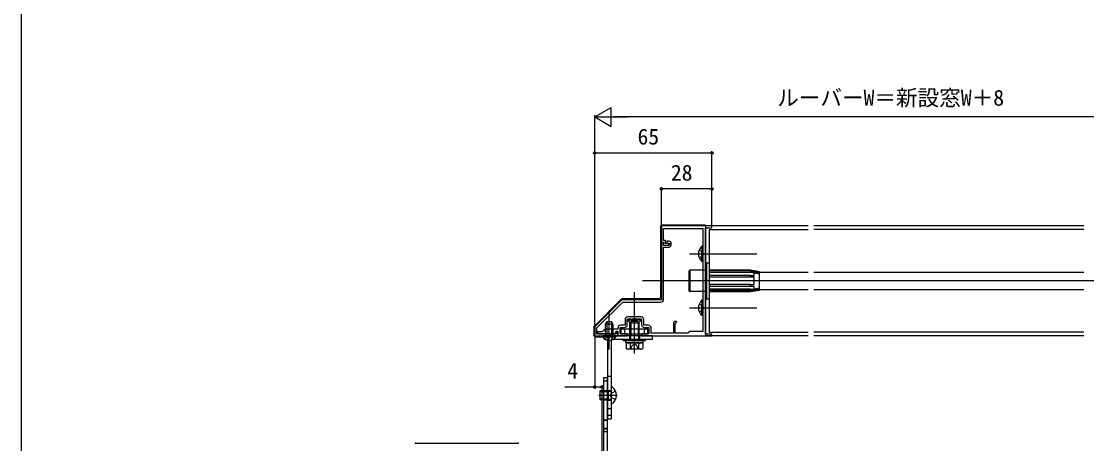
# Model space of a CAD drawing. Units: millimetres, scale not verified. Extents: x -525 to 525, y -783 to 778.
# Drawn here: x -525 to 66, y -404 to -170 of the extents above; entities that cross this region are included whole.
import ezdxf
from ezdxf.enums import TextEntityAlignment as Align

# ---------------------------------------------------------------- set-up
doc = ezdxf.new("R2010")
doc.units = ezdxf.units.MM
doc.header["$LTSCALE"] = 4
for name, color, linetype in [('0-2_YKK_11', 7, 'Continuous'), ('0-4_YKK_12', 2, 'Continuous'), ('0-5_YKK_13', 4, 'Continuous'), ('0-6_YKK_D', 6, 'Continuous'), ('0-7_YKK_ZWAK', 7, 'Continuous')]:
    doc.layers.add(name, color=color, linetype=linetype)
doc.styles.add('ＭＳ ゴシック', font='')
doc.styles.get('ＭＳ ゴシック').set_extended_font_data('MS Gothic')

msp = doc.modelspace()

# ---------------------------------------------------------------- linework, layer by layer
at = {"layer": '0-2_YKK_11'}
for p, q in [((-164.952, -294.949), (-164.669, -294.666)), ((-164.318, -293.818), (-164.318, -293.2)), ((-181.018, -334), (-188.418, -334))]:
    msp.add_line(p, q, dxfattribs=at)
for points in [[(-145.218, -343.5), (-145.218, -284.5), (-141.718, -284.5), (-141.718, -283.5), (-169.718, -283.5), (-169.718, -292.5), (-168.518, -292.5), (-168.518, -294.2), (-165.618, -294.2), (-165.618, -293.2), (-167.518, -293.2), (-167.518, -291.5), (-168.518, -291.5), (-168.518, -285), (-146.718, -285), (-146.718, -342), (-154.018, -342), (-155.018, -343), (-162.118, -343), (-162.118, -337.6), (-161.818, -337.3), (-161.676, -337.242), (-161.194, -336.759), (-161.301, -336.5), (-162.118, -336.5)], [(-169.718, -292.7), (-169.718, -324.5), (-191.718, -324.5), (-206.718, -339.5), (-206.718, -344.5), (-193.918, -344.5), (-193.918, -342.1), (-194.718, -342.1), (-194.718, -343.3), (-205.518, -343.3), (-205.518, -339.998), (-191.221, -325.7), (-170.218, -325.7)], [(-165.518, -292), (-166.718, -292), (-166.718, -293), (-165.318, -293), (-165.318, -293.9), (-165.718, -294.3), (-168.518, -294.3), (-168.518, -292.7), (-169.718, -292.7)], [(-168.518, -324), (-168.518, -295.3), (-165.801, -295.3)], [(-189.918, -335.5), (-189.918, -338.6), (-192.418, -338.6)], [(-188.718, -338.3), (-188.718, -335.2), (-185.176, -335.2), (-184.993, -335.08), (-184.443, -335.08), (-184.26, -335.2), (-180.718, -335.2), (-180.718, -338.3)], [(-177.018, -338.6), (-179.518, -338.6), (-179.518, -335.5)], [(-193.918, -340.1), (-193.918, -340.8), (-201.218, -340.8), (-202.718, -342.3), (-205.218, -342.3), (-205.218, -343.3), (-199.176, -343.3), (-198.993, -343.18), (-198.443, -343.18), (-198.26, -343.3), (-195.018, -343.3), (-195.018, -342), (-193.918, -342), (-193.918, -344.5), (-188.718, -344.5), (-188.718, -343.3), (-192.718, -343.3), (-192.718, -339.8), (-190.218, -339.8)], [(-179.218, -339.8), (-176.718, -339.8), (-176.718, -343.3), (-180.718, -343.3), (-180.718, -344.5), (-141.718, -344.5), (-141.718, -343.5), (-145.218, -343.5)], [(-163.118, -337.5), (-163.118, -343), (-175.518, -343), (-175.518, -340.1)]]:
    msp.add_lwpolyline(points, dxfattribs=at)
for centre, radius, start, end in [((-165.801, -294.1), 1.2, 270.00002, 315.00001), ((-165.518, -293.2), 1.2, 0.00001, 89.99999), ((-165.518, -293.818), 1.2, 314.99999, 359.99998), ((-170.218, -324), 1.7, 270.00001, 359.99999), ((-188.418, -335.5), 1.5, 89.99998, 180.00002), ((-181.018, -335.5), 1.5, 0, 89.99998), ((-162.118, -337.5), 1, 89.99998, 180.00002), ((-192.418, -340.1), 1.5, 89.99998, 180.00002), ((-190.218, -338.3), 1.5, 270, 0), ((-179.218, -338.3), 1.5, 180.00002, 270), ((-177.018, -340.1), 1.5, 0, 89.99998)]:
    msp.add_arc(centre, radius, start, end, dxfattribs=at)
at = {"layer": '0-4_YKK_12'}
for p, q in [((-145.218, -283.5), (-145.218, -284.8)), ((-88.219, -283.5), (-145.218, -283.5)), ((64.781, -283.5), (-85.219, -283.5)), ((-145.218, -284.8), (-145.218, -343.2)), ((-143.218, -285.5), (-88.219, -285.5)), ((-143.218, -285.5), (-143.218, -342.5)), ((64.781, -285.5), (-85.219, -285.5)), ((-143.218, -309.116), (-88.219, -309.116)), ((-143.218, -309.116), (-143.218, -318.8)), ((-85.219, -309.116), (64.781, -309.116)), ((159.782, -314), (-180.218, -314)), ((-143.218, -318.8), (-88.219, -318.8)), ((-85.219, -318.8), (64.781, -318.8)), ((-143.218, -342.5), (-88.219, -342.5)), ((64.781, -342.5), (-85.219, -342.5)), ((-145.218, -343.2), (-145.218, -344.5)), ((-88.219, -344.5), (-145.218, -344.5)), ((64.781, -344.5), (-85.219, -344.5))]:
    msp.add_line(p, q, dxfattribs=at)
at = {"layer": '0-5_YKK_13'}
for p, q in [((-145.716, -283), (-169.219, -283)), ((-170.218, -283.999), (-170.218, -323.002)), ((-147.227, -294.75), (-147.227, -301)), ((-146.718, -294.75), (-147.227, -294.75)), ((-146.718, -294.75), (-146.718, -301)), ((-154.218, -299), (-116.718, -299)), ((-147.227, -303.25), (-147.227, -297)), ((-146.718, -303.25), (-146.718, -297)), ((-146.718, -303.25), (-147.227, -303.25)), ((-144.718, -304), (-143.218, -304)), ((-144.718, -304), (-144.718, -324)), ((-143.218, -304), (-143.218, -324)), ((-154.518, -308.55), (-154.018, -308.05)), ((-154.518, -308.55), (-154.518, -319.45)), ((-154.018, -308.05), (-154.018, -319.95)), ((-146.718, -308.05), (-154.018, -308.05)), ((-145.218, -308.05), (-146.718, -308.05)), ((-144.718, -308.05), (-145.218, -308.05)), ((-120.218, -308.432), (-143.218, -308.432)), ((-120.218, -311), (-143.218, -311)), ((-120.218, -312), (-143.218, -312)), ((-120.218, -308.432), (-120.218, -308.1)), ((-120.218, -308.432), (-117.717, -308.723)), ((-117.717, -308.724), (-120.218, -308.432)), ((-120.218, -309.4), (-120.218, -308.432)), ((-120.218, -312), (-120.218, -311)), ((-120.218, -311), (-118.343, -311)), ((-118.343, -312), (-120.218, -312)), ((-118.343, -311), (-118.343, -309.7)), ((-115.218, -310.2), (-118.343, -309.7)), ((-118.343, -316), (-118.343, -312)), ((-115.218, -309.032), (-117.717, -308.724)), ((-115.218, -319.1), (-115.218, -308.9)), ((-120.218, -316), (-143.218, -316)), ((-120.218, -317), (-143.218, -317)), ((-120.218, -318.6), (-143.218, -318.6)), ((-120.218, -316), (-118.343, -316)), ((-120.218, -317), (-120.218, -316)), ((-118.343, -317), (-120.218, -317)), ((-120.218, -318.6), (-118.343, -318.3)), ((-120.218, -318.6), (-120.218, -319.569)), ((-120.218, -319.9), (-115.218, -319.1)), ((-117.717, -319.277), (-120.218, -319.569)), ((-120.218, -319.569), (-117.717, -319.277)), ((-118.343, -318.3), (-118.343, -317)), ((-118.343, -318.3), (-115.218, -317.8)), ((-117.717, -319.277), (-115.218, -318.969)), ((-192.21, -324.293), (-206.925, -339.008)), ((-171.216, -324), (-191.504, -324)), ((-184.718, -342.7), (-184.718, -320.2)), ((-154.518, -319.45), (-154.018, -319.95)), ((-146.718, -319.95), (-154.018, -319.95)), ((-147.227, -324.75), (-147.227, -331)), ((-146.718, -324.75), (-147.227, -324.75)), ((-145.218, -319.95), (-146.718, -319.95)), ((-146.718, -324.75), (-146.718, -331)), ((-144.718, -319.95), (-145.218, -319.95)), ((-144.718, -324), (-143.218, -324)), ((-120.218, -319.569), (-143.218, -319.569)), ((-120.218, -319.569), (-143.218, -319.569)), ((-143.218, -319.9), (-120.218, -319.9)), ((-120.218, -319.9), (-120.218, -319.569)), ((-154.218, -329), (-116.718, -329)), ((-147.227, -333.25), (-147.227, -327)), ((-146.718, -333.25), (-146.718, -327)), ((-200.718, -337.9), (-200.018, -336.5)), ((-200.064, -336.592), (-200.064, -340.8)), ((-200.018, -336.5), (-197.418, -336.5)), ((-198.718, -352), (-198.718, -331.5)), ((-196.718, -337.9), (-197.418, -336.5)), ((-197.372, -336.592), (-197.372, -340.8)), ((-188.468, -335.2), (-188.468, -335.709)), ((-180.968, -335.2), (-188.468, -335.2)), ((-180.968, -335.709), (-188.468, -335.709)), ((-186.318, -336.3), (-187.218, -337.2)), ((-186.732, -336.714), (-186.732, -344.2)), ((-186.318, -336.3), (-183.118, -336.3)), ((-184.718, -354.3), (-184.718, -333.8)), ((-183.118, -336.3), (-182.218, -337.2)), ((-182.704, -336.714), (-182.704, -344.2)), ((-180.968, -335.2), (-180.968, -335.709)), ((-146.718, -333.25), (-147.227, -333.25)), ((-207.218, -339.714), (-207.218, -344.002)), ((-196.718, -337.9), (-200.718, -337.9)), ((-200.718, -340.8), (-200.718, -337.9)), ((-200.718, -344.5), (-200.718, -340.8)), ((-200.064, -340.8), (-200.064, -344.5)), ((-197.372, -340.8), (-197.372, -344.5)), ((-196.718, -337.9), (-196.718, -340.8)), ((-196.718, -340.8), (-196.718, -344.5)), ((-190.218, -340.8), (-190.218, -343.3)), ((-187.218, -344.2), (-187.218, -337.2)), ((-187.218, -337.2), (-182.218, -337.2)), ((-182.218, -337.2), (-182.218, -344.2)), ((-179.218, -343.3), (-179.218, -340.8)), ((-206.219, -345), (-202.468, -345)), ((-194.968, -344.5), (-202.468, -344.5)), ((-202.468, -344.5), (-202.468, -345.009)), ((-202.468, -345.009), (-194.968, -345.009)), ((-199.718, -346.5), (-199.718, -390.5)), ((-174.718, -344.5), (-197.718, -344.5)), ((-174.718, -346.5), (-197.718, -346.5)), ((-197.718, -346.5), (-197.718, -390.5)), ((-194.968, -344.5), (-194.968, -345.009)), ((-189.418, -348.3), (-189.418, -347.3)), ((-180.018, -347.3), (-189.418, -347.3)), ((-189.418, -348.3), (-180.018, -348.3)), ((-189.337, -348.3), (-189.337, -351.443)), ((-180.099, -348.3), (-189.337, -348.3)), ((-187.468, -344.5), (-187.468, -346.5)), ((-187.218, -344.2), (-182.218, -344.2)), ((-186.975, -345.042), (-187.218, -344.2)), ((-182.218, -348.3), (-187.218, -348.3)), ((-187.027, -348.3), (-187.027, -351.443)), ((-186.975, -345.042), (-186.732, -344.2)), ((-186.975, -345.042), (-186.975, -346.5)), ((-182.704, -344.2), (-182.461, -345.042)), ((-182.461, -345.042), (-182.218, -344.2)), ((-182.461, -345.042), (-182.461, -346.5)), ((-182.408, -348.3), (-182.408, -351.443)), ((-181.968, -344.5), (-181.968, -346.5)), ((-180.099, -348.3), (-180.099, -351.443)), ((-180.018, -347.3), (-180.018, -348.3)), ((-174.718, -346.5), (-174.718, -344.5)), ((-188.718, -351.8), (-189.337, -351.443)), ((-180.718, -351.8), (-188.718, -351.8)), ((-180.718, -351.8), (-180.099, -351.443)), ((-201.718, -367.5), (-199.718, -367.5)), ((-201.718, -418.5), (-201.718, -367.5)), ((-201.718, -369.433), (-199.718, -369.433)), ((-199.718, -366.85), (-197.718, -366.85)), ((-199.718, -418.5), (-199.718, -367.5)), ((-194.218, -377.5), (-204.519, -377.5)), ((-199.118, -375), (-203.718, -375)), ((-203.718, -380), (-203.718, -375)), ((-199.118, -375.433), (-203.718, -375.433)), ((-201.718, -375), (-199.718, -375)), ((-201.718, -375.251), (-199.718, -375.251)), ((-199.718, -374.85), (-197.718, -374.85)), ((-199.118, -380), (-199.118, -375)), ((-199.118, -375), (-198.521, -375.215)), ((-199.118, -375.433), (-198.193, -375.237)), ((-198.253, -377.5), (-197.644, -376.355)), ((-198.253, -377.5), (-197.644, -378.645)), ((-197.718, -373.25), (-197.718, -381.75)), ((-195.206, -375.15), (-197.644, -376.355)), ((-197.118, -372.75), (-197.218, -372.75)), ((-199.118, -379.567), (-203.718, -379.567)), ((-199.118, -380), (-203.718, -380)), ((-201.718, -379.75), (-199.718, -379.75)), ((-201.718, -380), (-199.718, -380)), ((-199.718, -380.15), (-197.718, -380.15)), ((-199.118, -379.567), (-198.193, -379.764)), ((-199.118, -380), (-198.521, -379.786)), ((-195.206, -379.85), (-197.644, -378.645)), ((-197.118, -382.25), (-197.218, -382.25)), ((-199.718, -384.769), (-197.718, -384.769)), ((-199.718, -388.5), (-197.718, -388.5)), ((-201.718, -391), (-199.718, -391)), ((-201.718, -391.251), (-199.718, -391.251)), ((-201.718, -395.75), (-199.718, -395.75)), ((-201.718, -396), (-199.718, -396)), ((-199.718, -390.5), (-197.718, -390.5)), ((-201.718, -397.5), (-199.718, -397.5)), ((-306.174, -404), (-249.261, -404))]:
    msp.add_line(p, q, dxfattribs=at)
for points in [[(-170.218, -283.999), (-170.199, -283.804), (-170.142, -283.617), (-170.05, -283.444), (-169.926, -283.293), (-169.774, -283.169), (-169.602, -283.076), (-169.414, -283.02), (-169.219, -283)], [(-145.716, -283), (-145.522, -283.02), (-145.334, -283.076), (-145.161, -283.169), (-145.01, -283.293), (-144.951, -283.358), (-144.886, -283.444)], [(-148.814, -296.925), (-146.907, -297.855), (-146.298, -299)], [(-148.814, -301.075), (-146.907, -300.145), (-146.298, -299)], [(-115.218, -308.9), (-120.218, -308.1), (-143.218, -308.1)], [(-118.343, -309.7), (-120.218, -309.4), (-143.218, -309.4)], [(-192.21, -324.293), (-192.059, -324.169), (-191.886, -324.076), (-191.699, -324.02), (-191.504, -324)], [(-171.216, -324), (-171.022, -323.981), (-170.834, -323.924), (-170.661, -323.832), (-170.51, -323.708), (-170.386, -323.557), (-170.294, -323.384), (-170.237, -323.197), (-170.218, -323.002)], [(-148.814, -326.925), (-146.907, -327.855), (-146.298, -329)], [(-148.814, -331.075), (-146.907, -330.145), (-146.298, -329)], [(-186.178, -336), (-185.863, -335.354), (-184.718, -334.745)], [(-183.258, -336), (-183.573, -335.354), (-184.718, -334.745)], [(-207.218, -339.714), (-207.199, -339.519), (-207.142, -339.332), (-207.05, -339.159), (-206.925, -339.008)], [(-206.219, -345), (-206.414, -344.981), (-206.602, -344.924), (-206.774, -344.832), (-206.926, -344.708), (-207.05, -344.557), (-207.142, -344.384), (-207.199, -344.197), (-207.218, -344.002)], [(-200.768, -346.51), (-199.863, -344.654), (-198.718, -344.045)], [(-196.668, -346.51), (-197.573, -344.654), (-198.718, -344.045)], [(-186.918, -351.8), (-185.868, -349.648), (-184.718, -349.036)], [(-182.518, -351.8), (-183.568, -349.648), (-184.718, -349.036)]]:
    msp.add_lwpolyline(points, dxfattribs=at)
for points in [[(-177.218, -343.3), (-177.218, -340.8), (-192.218, -340.8), (-192.218, -343.3)], [(-190.718, -346.5), (-178.718, -346.5), (-178.718, -347.3), (-190.718, -347.3)]]:
    msp.add_lwpolyline(points, close=True, dxfattribs=at)
for centre, radius, start, end in [((-143.687, -299), 5.531, 129.79413, 230.20587), ((-143.687, -329), 5.531, 129.79413, 230.20587), ((-184.718, -333.174), 4.527, 214.06671, 236.47799), ((-184.718, -333.174), 4.527, 303.52201, 325.93329), ((-198.718, -342.474), 4.527, 214.06671, 325.93329), ((-197.718, -346.5), 2, 90, 180), ((-188.182, -349.756), 2.045, 235.61575, 304.38425), ((-184.718, -344.158), 7.643, 252.41205, 287.58795), ((-181.254, -349.756), 2.045, 235.61575, 304.38425), ((-198.318, -374.65), 0.6, 250.22711, 0), ((-197.218, -373.25), 0.5, 90, 180), ((-200.618, -377.5), 5.9, 306.38156, 53.61844), ((-198.318, -380.35), 0.6, 0, 109.77289), ((-197.218, -381.75), 0.5, 180, 270), ((-306.174, -404.3), 0.3, 90, 176.5), ((-249.261, -404.3), 0.3, 3.5, 90)]:
    msp.add_arc(centre, radius, start, end, dxfattribs=at)
at = {"layer": '0-6_YKK_D'}
for p, q in [((-206.718, -223), (-197.625, -217.75)), ((-197.625, -228.25), (-197.625, -217.75)), ((-206.718, -305.284), (-206.718, -222)), ((-206.718, -223), (-197.625, -228.25)), ((-206.718, -223), (-188.531, -223)), ((175.782, -223), (-196.218, -223)), ((-206.718, -338.708), (-206.718, -242)), ((-141.718, -282.8), (-141.718, -242)), ((-206.718, -243), (-141.718, -243)), ((-169.718, -283), (-169.718, -262)), ((-141.718, -263), (-169.718, -263)), ((-141.718, -282.8), (-141.718, -262)), ((-206.718, -345), (-206.718, -373.842)), ((-202.718, -419.8), (-202.718, -371.842))]:
    msp.add_line(p, q, dxfattribs=at)
msp.add_lwpolyline([(-202.718, -372.842), (-206.718, -372.842), (-223.386, -372.842)], dxfattribs=at)
for centre in [(-206.718, -243), (-141.718, -243), (-169.718, -263), (-141.718, -263), (-206.718, -372.842), (-202.718, -372.842)]:
    msp.add_circle(centre, 0.637, dxfattribs=at)
at = {"layer": '0-7_YKK_ZWAK'}
msp.add_line((-525, 747.2), (-525, -782.8), dxfattribs=at)

# ---------------------------------------------------------------- texts
at = {"layer": '0-6_YKK_D', "style": 'ＭＳ ゴシック'}
for s, p in [('ルーバーW＝新設窓W＋8', (-105.536, -219.432)), ('65', (-182.979, -241)), ('28', (-164.479, -261)), ('4', (-222, -370.842))]:
    msp.add_text(s, height=8.798, dxfattribs=at).set_placement(p, align=Align.BOTTOM_LEFT)

doc.saveas('drawing.dxf')
